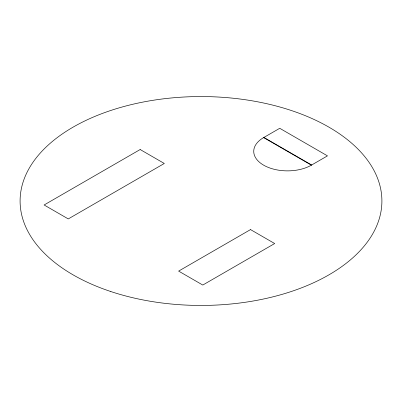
<?xml version="1.0" encoding="UTF-8"?>
<svg xmlns="http://www.w3.org/2000/svg" width="402" height="402" viewBox="0 0 402 402"><rect width="100%" height="100%" fill="white"/><g stroke="black" fill="none" stroke-linecap="round" stroke-linejoin="round"><path stroke-width="0.6" d="M263.908 137.434L279.732 128.298L327.474 155.865L311.656 165.001A33.763 19.492 0 0 1 263.627 165.162A33.763 19.492 0 0 1 263.908 137.434L311.656 165.001M263.627 137.595L311.379 165.162M140.162 149.529L44.114 204.98L68.265 218.924L164.312 163.473L140.162 149.529M250.526 229.592L178.629 271.104L202.784 285.048L274.677 243.537L250.526 229.592M110.55 291.45A180.9 104.44 0 0 0 381.9 201A180.9 104.44 0 0 0 110.55 110.55A180.9 104.44 0 0 0 110.55 291.45"/></g></svg>
